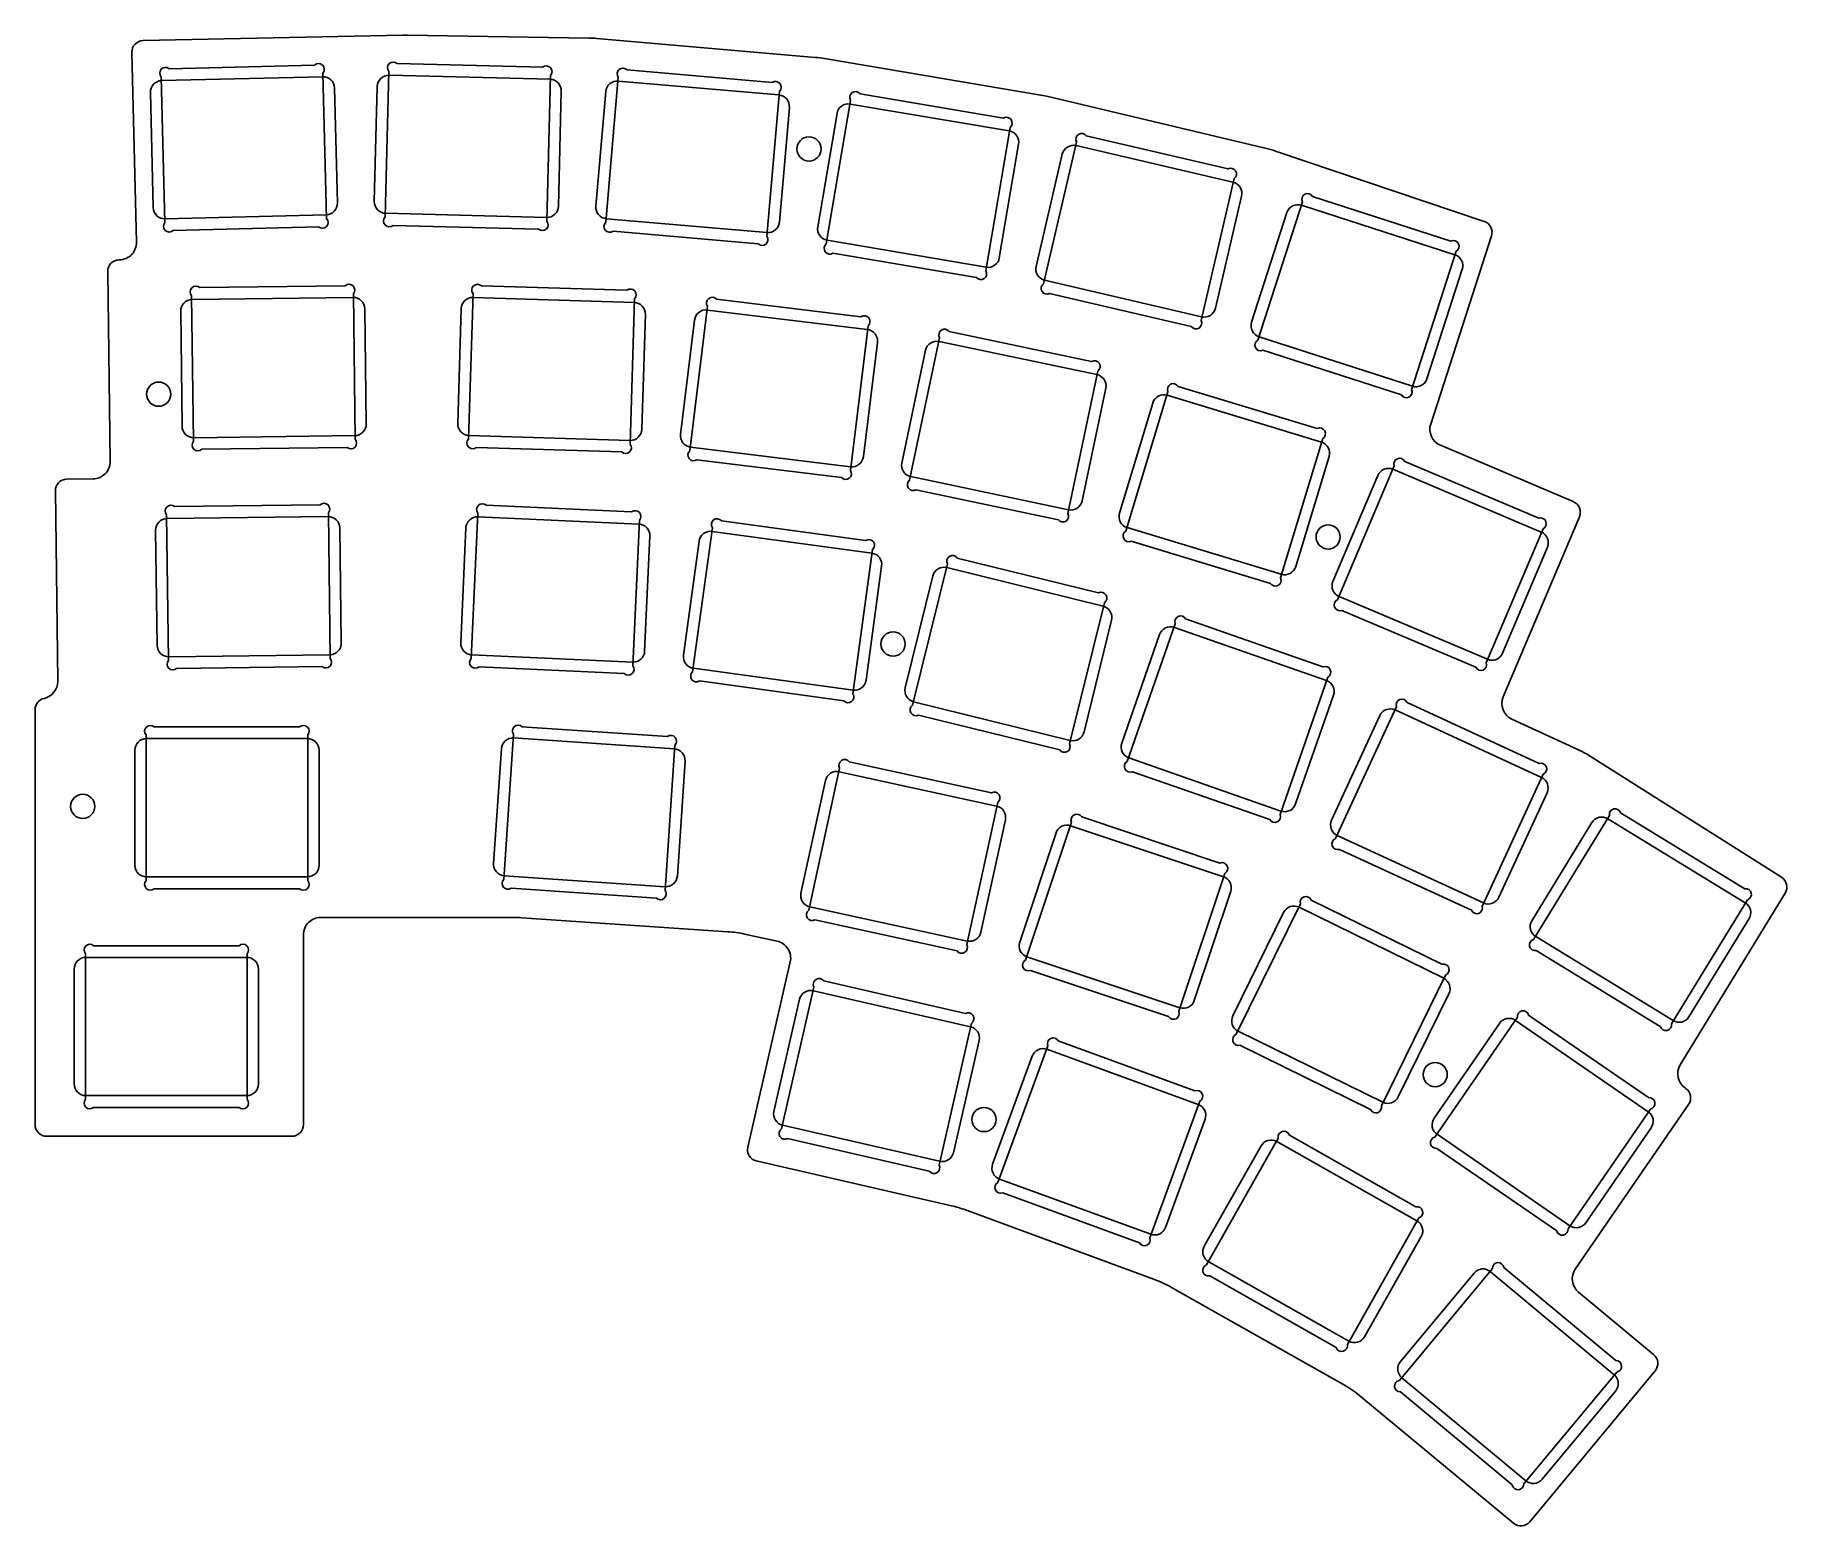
# Model space of a CAD drawing. Header units: millimetres. Extents: x -18 to 134, y -120 to 10.
import ezdxf

# ---------------------------------------------------------------- set-up
doc = ezdxf.new("R2010")
doc.units = ezdxf.units.MM
doc.layers.get('0').update_dxf_attribs({"linetype": 'CONTINUOUS'})

msp = doc.modelspace()

# ---------------------------------------------------------------- linework, layer by layer
for points in [[(117.06, -52.9, 0.032964), (115.9, -52.27), (110.16, -49.62, -0.40494), (109.41, -47.68), (116.03, -32.04, 0.414214), (115.5, -30.73), (103.95, -25.84, -0.388577), (103.11, -24), (108.39, -7.65, 0.410336), (107.76, -6.39), (89.63, -0.28, 0.023292), (88.74, -0.02), (69.88, 4.44, 0.016069), (69.25, 4.56), (50.45, 7.75, 0.02038), (49.64, 7.85), (30.67, 9.5, 0.017532), (29.97, 9.53), (14.18, 9.79, 0.009389), (13.81, 9.79), (-8.75, 9.31, 0.415188), (-9.73, 8.28), (-9.33, -8.19, -0.417694), (-10.81, -9.73), (-10.84, -9.73, 0.414214), (-11.83, -10.74), (-11.62, -27.24, -0.414214), (-13.1, -28.76), (-15.4, -28.79, 0.414214), (-16.38, -29.8), (-16.17, -46.34, -0.356666), (-17.36, -47.82, 0.353079), (-18.14, -48.8), (-18.14, -84.85, 0.414214), (-17.14, -85.85), (4.17, -85.85, 0.414214), (5.17, -84.85), (5.17, -68.35, -0.414214), (6.67, -66.85), (23.47, -66.85, -0.016931), (24.15, -66.87), (42.05, -68.09, -0.036712), (43.5, -68.29), (46.32, -68.91, -0.417489), (47.47, -70.71), (43.77, -86.8, 0.414214), (44.52, -88), (61.47, -91.89, -0.031775), (62.69, -92.25), (79.12, -98.3, -0.040602), (80.59, -98.98), (95.67, -107.51, -0.044666), (97.14, -108.53), (110.3, -119.47, 0.414214), (111.71, -119.34), (122.61, -106.23, 0.414214), (122.48, -104.82), (115.95, -99.39, -0.387975), (115.67, -97.39), (125.52, -83.09, 0.414214), (125.26, -81.7), (125.22, -81.66, -0.398449), (124.79, -79.65), (133.91, -64.73, 0.40986), (133.6, -63.36)], [(7.87, 5.2), (8.12, -4.8, -0.414214), (7.15, -5.83), (-6.85, -6.17, -0.414214), (-7.87, -5.2), (-8.12, 4.8, -0.414214), (-7.15, 5.83), (6.85, 6.17, -0.414214)], [(-6.49, 6.87, 0.939218), (-7.18, 6.14), (-6.87, -6.49, 0.939219), (-6.14, -7.18), (6.49, -6.87, 0.939219), (7.18, -6.14), (6.87, 6.49, 0.939218), (6.14, 7.18)], [(27.58, 4.92), (27.33, -5.07, -0.414214), (26.3, -6.05), (12.31, -5.69, -0.414214), (11.33, -4.67), (11.59, 5.33, -0.414214), (12.61, 6.3), (26.61, 5.95, -0.414214)], [(13.32, 7.31, 0.939218), (12.59, 6.62), (12.27, -6.01, 0.939219), (12.96, -6.74), (25.6, -7.06, 0.939219), (26.32, -6.37), (26.64, 6.27, 0.939218), (25.95, 6.99)], [(33.29, 6.76, 0.939218), (32.53, 6.12), (31.44, -6.47, 0.939219), (32.08, -7.24), (44.67, -8.33, 0.939219), (45.44, -7.69), (46.53, 4.91, 0.939218), (45.89, 5.67)], [(47.39, 3.51), (46.52, -6.46, -0.414214), (45.44, -7.37), (31.49, -6.16, -0.414213), (30.58, -5.07), (31.44, 4.89, -0.414214), (32.53, 5.8), (46.48, 4.59, -0.414214)], [(53.53, 4.69, 0.939217), (52.71, 4.12), (50.6, -8.35, 0.939218), (51.18, -9.16), (63.64, -11.27, 0.939218), (64.45, -10.69), (66.56, 1.77, 0.939217), (65.99, 2.58)], [(67.31, 0.3), (65.63, -9.56, -0.414214), (64.48, -10.37), (50.68, -8.03, -0.414213), (49.86, -6.88), (51.53, 2.98, -0.414214), (52.68, 3.8), (66.49, 1.46, -0.414214)], [(86.68, -4.19), (84.41, -13.93, -0.414214), (83.21, -14.68), (69.57, -11.5, -0.414213), (68.83, -10.3), (71.1, -0.56, -0.414214), (72.3, 0.19), (85.93, -2.99, -0.414214)], [(73.19, 1.03, 0.939219), (72.34, 0.5), (69.48, -11.81, 0.93922), (70, -12.65), (82.31, -15.52, 0.93922), (83.16, -14.99), (86.03, -2.68, 0.939219), (85.5, -1.84)], [(92.84, -4.22, 0.939217), (91.96, -4.68), (88.08, -16.7, 0.939219), (88.53, -17.59), (100.56, -21.47, 0.939219), (101.45, -21.02), (105.33, -8.99, 0.939217), (104.87, -8.1)], [(105.85, -10.55), (102.78, -20.06, -0.414214), (101.52, -20.71), (88.2, -16.41, -0.414214), (87.55, -15.15), (90.62, -5.63, -0.414213), (91.88, -4.99), (105.2, -9.29, -0.414214)], [(8.98, -26.03, 0.939218), (9.67, -25.32), (9.51, -12.68, 0.939219), (8.8, -11.98), (-3.84, -12.14, 0.939219), (-4.54, -12.86), (-4.38, -25.49, 0.939218), (-3.66, -26.19)], [(32.83, -26.42, 0.939217), (33.55, -25.74), (33.95, -13.11, 0.939219), (33.27, -12.38), (20.63, -11.99, 0.939219), (19.91, -12.67), (19.51, -25.3, 0.939217), (20.19, -26.03)], [(-5.37, -24.19), (-5.49, -14.19, -0.414214), (-4.51, -13.18), (9.49, -13, -0.414214), (10.5, -13.98), (10.63, -23.98, -0.414214), (9.64, -25), (-4.35, -25.18, -0.414214)], [(18.58, -23.95), (18.89, -13.96, -0.414214), (19.92, -12.99), (33.91, -13.43, -0.414214), (34.88, -14.46), (34.57, -24.45, -0.414214), (33.54, -25.42), (19.55, -24.98, -0.414214)], [(51.91, -28.63, 0.939217), (52.7, -28.02), (54.23, -15.47, 0.939219), (53.61, -14.68), (41.07, -13.15, 0.939219), (40.28, -13.77), (38.75, -26.31, 0.939217), (39.36, -27.1)], [(37.94, -24.89), (39.15, -14.96, -0.414214), (40.27, -14.09), (54.16, -15.78, -0.414214), (55.04, -16.9), (53.82, -26.82, -0.414214), (52.71, -27.7), (38.81, -26, -0.414214)], [(70.76, -32.3, 0.939217), (71.59, -31.76), (74.19, -19.39, 0.939218), (73.65, -18.55), (61.28, -15.96, 0.939218), (60.44, -16.5), (57.84, -28.87, 0.939217), (58.39, -29.7)], [(57.16, -27.38), (59.22, -17.59, -0.414214), (60.4, -16.82), (74.1, -19.7, -0.414213), (74.88, -20.88), (72.82, -30.67, -0.414214), (71.64, -31.44), (57.93, -28.56, -0.414214)], [(89.18, -37.83, 0.939219), (90.06, -37.36), (93.73, -25.26, 0.93922), (93.25, -24.38), (81.16, -20.72, 0.93922), (80.28, -21.19), (76.62, -33.29, 0.939219), (77.09, -34.17)], [(76.07, -31.74), (78.96, -22.17, -0.414214), (80.21, -21.5), (93.61, -25.56, -0.414214), (94.28, -26.8), (91.38, -36.38, -0.414214), (90.13, -37.04), (76.73, -32.99, -0.414214)], [(107.02, -45.11, 0.939217), (107.94, -44.74), (112.87, -33.1, 0.939218), (112.49, -32.17), (100.85, -27.25, 0.939218), (99.93, -27.62), (95, -39.26, 0.939217), (95.38, -40.18)], [(94.62, -37.66), (98.52, -28.46, -0.414214), (99.83, -27.92), (112.72, -33.38, -0.414213), (113.25, -34.69), (109.35, -43.9, -0.414213), (108.04, -44.43), (95.15, -38.98, -0.414214)], [(6.8, -45.06, 0.939218), (7.5, -44.35), (7.34, -31.71, 0.939219), (6.62, -31.01), (-6.02, -31.17, 0.939219), (-6.71, -31.89), (-6.55, -44.52, 0.939218), (-5.84, -45.22)], [(33.05, -45.66, 0.939216), (33.79, -44.99), (34.36, -32.36, 0.939218), (33.69, -31.63), (21.06, -31.05, 0.939218), (20.33, -31.73), (19.75, -44.35, 0.939216), (20.43, -45.09)], [(-7.54, -43.22), (-7.67, -33.22, -0.414214), (-6.68, -32.21), (7.32, -32.03, -0.414214), (8.33, -33.01), (8.46, -43.01, -0.414214), (7.47, -44.03), (-6.53, -44.2, -0.414214)], [(18.84, -42.99), (19.29, -33, -0.414214), (20.34, -32.05), (34.32, -32.68, -0.414214), (35.28, -33.73), (34.82, -43.72, -0.414214), (33.78, -44.67), (19.79, -44.04, -0.414214)], [(38.2, -44.08), (39.55, -34.17, -0.414214), (40.68, -33.32), (54.55, -35.21, -0.414214), (55.41, -36.34), (54.05, -46.25, -0.414213), (52.92, -47.1), (39.05, -45.21, -0.414214)], [(52.11, -48.03, 0.939217), (52.91, -47.42), (54.62, -34.9, 0.939219), (54.02, -34.11), (41.49, -32.39, 0.939219), (40.7, -33), (38.99, -45.52, 0.939217), (39.59, -46.31)], [(57.46, -46.9), (59.86, -37.19, -0.414214), (61.07, -36.46), (74.66, -39.82, -0.414214), (75.39, -41.03), (72.99, -50.74, -0.414214), (71.78, -51.47), (58.19, -48.11, -0.414214)], [(70.88, -52.3, 0.939217), (71.73, -51.78), (74.76, -39.51, 0.939218), (74.25, -38.66), (61.98, -35.63, 0.939218), (61.12, -36.15), (58.09, -48.42, 0.939217), (58.61, -49.27)], [(89.12, -58.35, 0.939219), (90.02, -57.92), (94.18, -45.98, 0.93922), (93.75, -45.08), (81.82, -40.92, 0.93922), (80.92, -41.35), (76.75, -53.29, 0.939219), (77.19, -54.19)], [(76.27, -51.72), (79.56, -42.28, -0.414214), (80.84, -41.66), (94.06, -46.28, -0.414213), (94.67, -47.55), (91.37, -56.99, -0.414214), (90.1, -57.61), (76.88, -52.99, -0.414214)], [(106.66, -66.23, 0.939217), (107.59, -65.89), (112.89, -54.41, 0.939219), (112.54, -53.47), (101.06, -48.18, 0.939219), (100.13, -48.53), (94.83, -60, 0.939217), (95.18, -60.94)], [(4.84, -64.35, 0.939218), (5.55, -63.64), (5.55, -51, 0.939219), (4.84, -50.3), (-7.79, -50.3, 0.939219), (-8.5, -51), (-8.5, -63.64, 0.939218), (-7.79, -64.35)], [(35.84, -65.16, 0.939218), (36.59, -64.5), (37.45, -51.89, 0.939219), (36.79, -51.14), (24.18, -50.29, 0.939219), (23.43, -50.94), (22.58, -63.55, 0.939218), (23.23, -64.3)], [(94.5, -58.4), (98.69, -49.31, -0.414214), (100.02, -48.83), (112.73, -54.69, -0.414214), (113.22, -56.02), (109.03, -65.1, -0.414214), (107.7, -65.59), (94.99, -59.72, -0.414214)], [(-9.47, -62.32), (-9.47, -52.32, -0.414214), (-8.47, -51.32), (5.53, -51.32, -0.414214), (6.53, -52.32), (6.53, -62.32, -0.414214), (5.53, -63.32), (-8.47, -63.32, -0.414214)], [(21.69, -62.17), (22.37, -52.19, -0.414214), (23.43, -51.26), (37.4, -52.21, -0.414214), (38.33, -53.27), (37.66, -63.25, -0.414214), (36.59, -64.18), (22.62, -63.23, -0.414214)], [(61.96, -69.75, 0.939217), (62.8, -69.21), (65.49, -56.87, 0.939218), (64.95, -56.03), (52.6, -53.34, 0.939218), (51.76, -53.87), (49.07, -66.22, 0.939217), (49.61, -67.06)], [(48.4, -64.73), (50.53, -54.96, -0.414214), (51.72, -54.19), (65.4, -57.17, -0.414214), (66.16, -58.36), (64.03, -68.13, -0.414214), (62.84, -68.9), (49.16, -65.92, -0.414214)], [(123.06, -76.33, 0.939218), (124.03, -76.1), (130.62, -65.32, 0.939219), (130.39, -64.35), (119.61, -57.75, 0.939219), (118.64, -57.98), (112.04, -68.76, 0.939218), (112.28, -69.73)], [(67.4, -69), (70.56, -59.51, -0.414214), (71.82, -58.88), (85.1, -63.31, -0.414214), (85.74, -64.58), (82.57, -74.06, -0.414214), (81.31, -74.69), (68.03, -70.27, -0.414214)], [(80.34, -75.45, 0.939216), (81.23, -75), (85.23, -63.02, 0.939219), (84.78, -62.12), (72.79, -58.12, 0.939219), (71.9, -58.57), (67.9, -70.56, 0.939216), (68.35, -71.45)], [(111.9, -67.13), (117.12, -58.6, -0.414214), (118.49, -58.27), (130.44, -65.58, -0.414213), (130.77, -66.95), (125.55, -75.48, -0.414213), (124.17, -75.81), (112.23, -68.5, -0.414214)], [(97.88, -83.52, 0.939218), (98.83, -83.2), (104.4, -71.85, 0.939218), (104.08, -70.91), (92.73, -65.34, 0.939218), (91.79, -65.66), (86.22, -77, 0.939218), (86.54, -77.95)], [(85.92, -75.39), (90.33, -66.41, -0.414214), (91.67, -65.96), (104.24, -72.13, -0.414214), (104.69, -73.47), (100.29, -82.44, -0.414213), (98.95, -82.9), (86.38, -76.73, -0.414214)], [(-0.42, -83.35, 0.939218), (0.29, -82.64), (0.29, -70, 0.939219), (-0.42, -69.3), (-13.06, -69.3, 0.939219), (-13.76, -70), (-13.76, -82.64, 0.939218), (-13.06, -83.35)], [(-14.74, -81.32), (-14.74, -71.32, -0.414214), (-13.74, -70.32), (0.26, -70.32, -0.414214), (1.26, -71.32), (1.26, -81.32, -0.414214), (0.26, -82.32), (-13.74, -82.32, -0.414214)], [(59.55, -88.88, 0.939218), (60.4, -88.35), (63.22, -76.03, 0.93922), (62.69, -75.19), (50.38, -72.36, 0.93922), (49.53, -72.89), (46.7, -85.21, 0.939218), (47.23, -86.05)], [(46.05, -83.7), (48.28, -73.96, -0.414214), (49.48, -73.21), (63.13, -76.34, -0.414214), (63.88, -77.54), (61.64, -87.28, -0.414214), (60.44, -88.03), (46.8, -84.9, -0.414214)], [(114.06, -94.07, 0.939217), (115.04, -93.89), (122.21, -83.49, 0.939218), (122.03, -82.5), (111.62, -75.33, 0.939218), (110.64, -75.52), (103.47, -85.92, 0.939217), (103.65, -86.91)], [(103.41, -84.28), (109.09, -76.05, -0.414214), (110.48, -75.79), (122.01, -83.73, -0.414214), (122.26, -85.13), (116.59, -93.36, -0.414214), (115.2, -93.62), (103.67, -85.68, -0.414214)], [(77.81, -95.1, 0.939218), (78.71, -94.68), (83.04, -82.81, 0.93922), (82.62, -81.9), (70.75, -77.57, 0.93922), (69.84, -77.99), (65.51, -89.86, 0.939218), (65.93, -90.77)], [(65.05, -88.29), (68.48, -78.9, -0.414214), (69.76, -78.3), (82.91, -83.1, -0.414214), (83.51, -84.38), (80.08, -93.77, -0.414214), (78.8, -94.37), (65.65, -89.57, -0.414214)], [(94.9, -104.21, 0.939219), (95.87, -103.94), (102.09, -92.94, 0.93922), (101.82, -91.98), (90.83, -85.75, 0.93922), (89.86, -86.02), (83.64, -97.02, 0.939219), (83.91, -97.98)], [(83.44, -95.39), (88.37, -86.69, -0.414214), (89.73, -86.31), (101.91, -93.21, -0.414213), (102.29, -94.57), (97.36, -103.27, -0.414214), (96, -103.65), (83.82, -96.75, -0.414214)], [(110.2, -116.14, 0.939217), (111.19, -116.04), (119.27, -106.33, 0.939219), (119.18, -105.33), (109.46, -97.25, 0.939219), (108.47, -97.34), (100.39, -107.06, 0.939217), (100.48, -108.06)], [(100.48, -105.42), (106.88, -97.73, -0.414214), (108.29, -97.61), (119.05, -106.56, -0.414214), (119.18, -107.96), (112.79, -115.65, -0.414214), (111.38, -115.78), (100.61, -106.83, -0.414214)]]:
    msp.add_lwpolyline(points, format="xyb", close=True)
for centre in [(49.1, -0.1), (-7.4, -21.4), (94.2, -33.8), (56.4, -43.1), (-14, -57.2), (103.5, -80.5), (64.3, -84.4)]:
    msp.add_circle(centre, 1.05)

doc.saveas('drawing.dxf')
